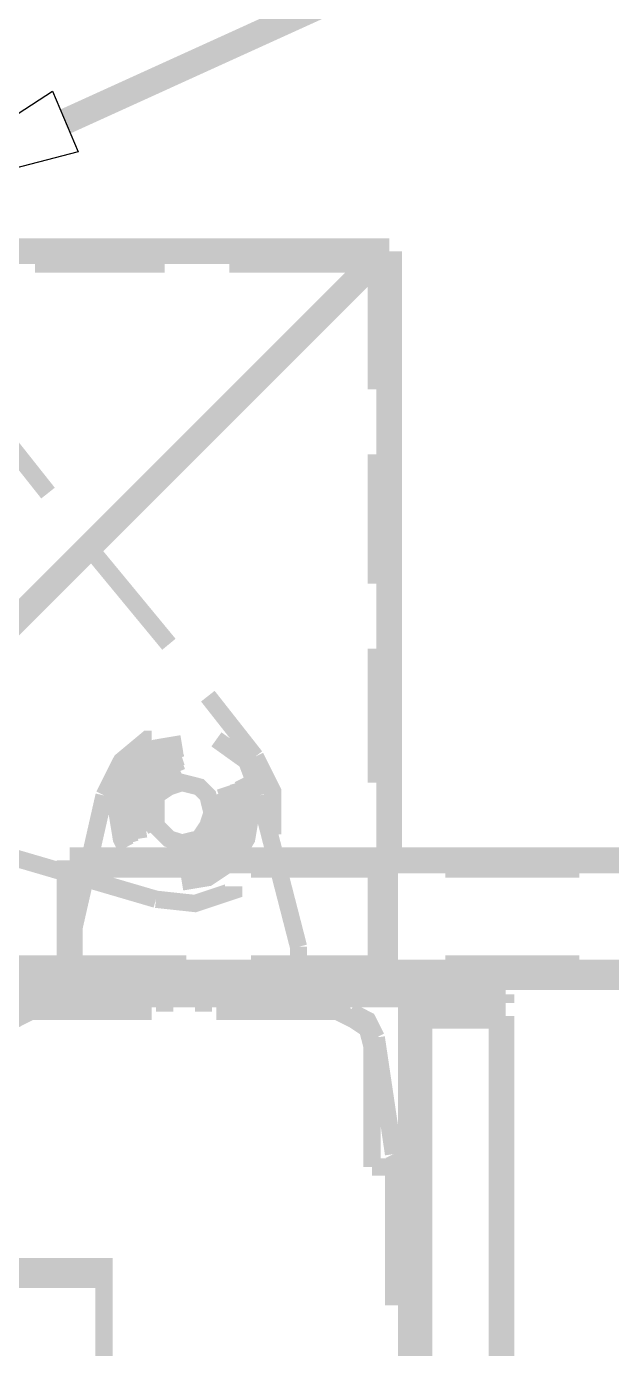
# Model space of a CAD drawing. Extents: x 0.1 to 11.6, y 0.3 to 16.2.
# Drawn here: x 8.277 to 8.502, y 8.522 to 9.032 of the extents above; entities that cross this region are included whole.
import ezdxf

# ---------------------------------------------------------------- set-up
doc = ezdxf.new("R2010")
doc.units = 0
doc.header["$MEASUREMENT"] = 0

msp = doc.modelspace()

# ---------------------------------------------------------------- linework, layer by layer
at = {"color": 0}
for points, const_width in [([(8.29167, 8.99501), (8.76833, 9.21164)], 0.01), ([(8.23833, 8.94499), (8.41667, 8.94499)], 0.01), ([(8.41667, 8.94499), (8.41499, 8.94499), (8.41499, 8.94336), (8.41336, 8.94168), (8.41168, 8.94), (8.41, 8.94), (8.40831, 8.93832), (8.40668, 8.93668), (8.405, 8.935)], 0.01), ([(8.405, 8.935), (8.40668, 8.93668), (8.40831, 8.93832), (8.41, 8.94), (8.41168, 8.94), (8.41336, 8.94168), (8.41499, 8.94336), (8.41499, 8.94499), (8.41667, 8.94499)], 0.01), ([(8.41667, 8.94499), (8.41667, 8.71001)], 0.01), ([(8.33003, 8.94), (8.28, 8.94)], 0.00667), ([(8.41168, 8.94), (8.35499, 8.94)], 0.00667), ([(8.41168, 8.89165), (8.41168, 8.94)], 0.00667), ([(8.405, 8.935), (8.26833, 8.79833)], 0.01), ([(8.285, 8.85167), (8.25331, 8.89165)], 0.00667), ([(8.41168, 8.81668), (8.41168, 8.86664)], 0.00667), ([(8.33165, 8.79335), (8.30003, 8.83165)], 0.00667), ([(8.41168, 8.74001), (8.41168, 8.79167)], 0.00667), ([(8.36501, 8.75), (8.34668, 8.77333)], 0.00667), ([(8.32497, 8.75667), (8.32335, 8.75667), (8.31332, 8.74832), (8.30664, 8.73503)], 0.00667), ([(8.33664, 8.75499), (8.32667, 8.75331), (8.31836, 8.74669), (8.31332, 8.73833), (8.31168, 8.72835), (8.31332, 8.71832), (8.315, 8.715)], 0.00667), ([(8.36664, 8.73503), (8.36165, 8.74832), (8.34999, 8.75667)], 0.00667), ([(8.33664, 8.75331), (8.32497, 8.75), (8.31668, 8.74001), (8.31332, 8.72835), (8.31668, 8.71669)], 0.00667), ([(8.33664, 8.75), (8.32667, 8.74669), (8.31836, 8.73833), (8.31668, 8.72835), (8.31836, 8.71832)], 0.00667), ([(8.37169, 8.72), (8.37169, 8.72331), (8.37169, 8.73665), (8.36501, 8.75)], 0.00667), ([(8.33664, 8.74832), (8.32835, 8.74501), (8.31999, 8.73833), (8.31836, 8.72835), (8.31999, 8.71832)], 0.00667), ([(8.33664, 8.74164), (8.33003, 8.74001), (8.32667, 8.73503), (8.32335, 8.72835), (8.32667, 8.72168)], 0.00667), ([(8.33664, 8.74333), (8.33003, 8.74001), (8.32497, 8.73503), (8.32335, 8.72835), (8.32497, 8.72168)], 0.00667), ([(8.33664, 8.70167), (8.34668, 8.70335), (8.35667, 8.71001), (8.36165, 8.71832), (8.36333, 8.72835), (8.36165, 8.73833), (8.36003, 8.74164)], 0.00667), ([(8.33664, 8.70503), (8.34999, 8.70833), (8.35835, 8.71669), (8.36165, 8.72835), (8.35835, 8.74001)], 0.00667), ([(8.33664, 8.70833), (8.34831, 8.71001), (8.35499, 8.71832), (8.35835, 8.72835), (8.35499, 8.73833)], 0.00667), ([(8.33664, 8.71001), (8.34668, 8.71164), (8.35335, 8.71832), (8.35667, 8.72835), (8.35335, 8.73833)], 0.00667), ([(8.30664, 8.73503), (8.29335, 8.67665)], 0.00667), ([(8.33664, 8.715), (8.345, 8.71669), (8.34999, 8.72168), (8.35167, 8.72835), (8.34999, 8.73503)], 0.00667), ([(8.33664, 8.715), (8.34332, 8.71669), (8.34831, 8.72168), (8.34999, 8.72835), (8.34831, 8.73503)], 0.00667), ([(8.38167, 8.67665), (8.36664, 8.73503)], 0.00667), ([(8.25836, 8.715), (8.32667, 8.69499)], 0.00667), ([(8.41168, 8.66835), (8.41168, 8.715)], 0.00667), ([(9.24164, 8.71001), (8.29335, 8.71001)], 0.01), ([(8.29335, 8.66667), (8.29335, 8.71001)], 0.01), ([(8.41667, 8.71001), (8.41667, 8.66835)], 0.00667), ([(8.33832, 8.70665), (8.29335, 8.70665)], 0.00667), ([(8.41336, 8.70665), (8.36333, 8.70665)], 0.00667), ([(8.49001, 8.70665), (8.43832, 8.70665)], 0.00667), ([(8.32667, 8.69499), (8.34169, 8.69336), (8.35667, 8.69835), (8.35667, 8.69997)], 0.00667), ([(8.38167, 8.66667), (8.38167, 8.67665)], 0.00667), ([(8.29335, 8.66835), (8.25836, 8.66835)], 0.01), ([(8.29335, 8.66667), (8.29335, 8.65831)], 0.01), ([(8.29335, 8.66667), (8.38167, 8.66667)], 0.01), ([(8.29335, 8.66997), (8.33832, 8.66997)], 0.00667), ([(8.34169, 8.66835), (8.29335, 8.66835)], 0.00667), ([(8.30003, 8.65831), (8.30003, 8.66835)], 0.00667), ([(8.36333, 8.66997), (8.41336, 8.66997)], 0.00667), ([(8.41667, 8.66835), (8.36664, 8.66835)], 0.00667), ([(8.37332, 8.66835), (8.37332, 8.65831)], 0.00667), ([(8.38167, 8.66667), (9.24164, 8.66667)], 0.01), ([(8.38167, 8.66667), (8.38167, 8.65831)], 0.01), ([(8.405, 8.65831), (8.405, 8.66835)], 0.00667), ([(8.41667, 8.65831), (8.41667, 8.66667)], 0.01), ([(8.41667, 8.66667), (8.41667, 8.66835)], 0.00667), ([(8.43832, 8.66997), (8.49001, 8.66997)], 0.00667), ([(8.45167, 8.66667), (8.45167, 8.66499)], 0.01), ([(8.45167, 8.66667), (8.54833, 8.66667)], 0.01), ([(8.285, 8.66667), (8.285, 8.65831)], 0.00667), ([(8.285, 8.66667), (8.29335, 8.66667)], 0.00667), ([(8.29833, 8.66667), (8.29833, 8.65831)], 0.00667), ([(8.30165, 8.66667), (8.30165, 8.65831)], 0.00667), ([(8.31168, 8.65831), (8.31168, 8.66667)], 0.00667), ([(8.315, 8.65831), (8.315, 8.66667)], 0.00667), ([(8.36003, 8.66667), (8.36003, 8.65831)], 0.00667), ([(8.36333, 8.66667), (8.36333, 8.65831)], 0.00667), ([(8.37332, 8.65831), (8.37332, 8.66667)], 0.00667), ([(8.37668, 8.65831), (8.37668, 8.66667)], 0.00667), ([(8.38997, 8.66667), (8.38997, 8.65831)], 0.00667), ([(8.45167, 8.66499), (8.54833, 8.66499)], 0.01), ([(8.42503, 8.65831), (8.25, 8.65831)], 0.01), ([(8.29335, 8.65831), (8.25836, 8.65831)], 0.01), ([(8.27832, 8.65831), (8.27832, 8.65169)], 0.00667), ([(8.28331, 8.65831), (8.28331, 8.65169)], 0.00667), ([(8.285, 8.65831), (8.28668, 8.65831)], 0.01), ([(8.29167, 8.65169), (8.29167, 8.65831)], 0.00667), ([(8.32497, 8.65831), (8.29335, 8.65831)], 0.00667), ([(8.30003, 8.65831), (8.30003, 8.65169)], 0.00667), ([(8.31332, 8.65169), (8.31332, 8.65831)], 0.00667), ([(8.33003, 8.65169), (8.33003, 8.65831)], 0.00667), ([(8.345, 8.65831), (8.345, 8.65169)], 0.00667), ([(8.38167, 8.65831), (8.34999, 8.65831)], 0.00667), ([(8.36165, 8.65831), (8.36165, 8.65169)], 0.00667), ([(8.37332, 8.65169), (8.37332, 8.65831)], 0.00667), ([(8.41667, 8.65831), (8.38167, 8.65831)], 0.01), ([(8.38336, 8.65831), (8.38336, 8.65169)], 0.00667), ([(8.38997, 8.65831), (8.39165, 8.65831)], 0.01), ([(8.39165, 8.65169), (8.39165, 8.65831)], 0.00667), ([(8.39665, 8.65169), (8.39665, 8.65831)], 0.00667), ([(8.46001, 8.65831), (8.42503, 8.65831)], 0.01), ([(8.42503, 8.65831), (8.42503, 8.62332)], 0.01), ([(8.42503, 7.93832), (8.42503, 8.65831)], 0.01), ([(8.46001, 8.655), (8.46001, 8.65831)], 0.01), ([(8.46001, 8.65831), (8.46001, 8.655)], 0.01), ([(8.46001, 8.65831), (8.46164, 8.65831)], 0.01), ([(8.27832, 8.65169), (8.27165, 8.64833), (8.26665, 8.64501), (8.26497, 8.63835)], 0.00667), ([(8.32497, 8.65169), (8.27333, 8.65169)], 0.00667), ([(8.40169, 8.65169), (8.34999, 8.65169)], 0.00667), ([(8.41, 8.63835), (8.40831, 8.64501), (8.40332, 8.64833), (8.39665, 8.65169)], 0.00667), ([(8.41168, 8.64165), (8.40831, 8.64833), (8.40169, 8.65169)], 0.00667), ([(8.41168, 8.64165), (8.40831, 8.64833), (8.40169, 8.65169)], 0.00667), ([(8.43332, 8.655), (8.43001, 8.655), (8.42833, 8.65332), (8.42833, 8.65001)], 0.01), ([(8.46001, 8.65001), (8.42833, 8.65001)], 0.01), ([(8.42833, 8.65001), (8.42833, 7.94835)], 0.01), ([(8.42833, 8.62332), (8.42833, 8.65001)], 0.01), ([(8.43332, 8.655), (8.46001, 8.655)], 0.01), ([(8.46001, 8.655), (8.46164, 8.655)], 0.01), ([(8.46001, 8.65001), (8.46001, 7.94835)], 0.01), ([(8.41835, 8.59668), (8.41168, 8.64165)], 0.00667), ([(8.41, 8.63835), (8.41, 8.59169)], 0.00667), ([(8.42503, 8.62332), (8.42833, 8.62332)], 0.01), ([(8.41835, 8.59668), (8.41997, 8.59332), (8.42333, 8.59332)], 0.00667), ([(8.41835, 8.59668), (8.41997, 8.59332), (8.42333, 8.59332)], 0.00667), ([(8.41, 8.59169), (8.41835, 8.59169)], 0.00667), ([(8.41835, 8.59169), (8.42503, 8.59169)], 0.00667), ([(8.41835, 8.59169), (8.41835, 8.53836)], 0.00667), ([(8.42333, 8.59332), (8.42503, 8.59332)], 0.00667), ([(8.26497, 8.55333), (8.30501, 8.55333)], 0.00667), ([(8.30664, 8.55165), (8.30664, 8.55333), (8.30501, 8.55333)], 0.00667), ([(8.30664, 8.55165), (8.30664, 8.54833)], 0.00667), ([(8.30664, 8.54833), (8.25499, 8.54833)], 0.00667), ([(8.30664, 8.51665), (8.30664, 8.54833)], 0.00667)]:
    msp.add_lwpolyline(points, dxfattribs=dict(at, const_width=const_width))
msp.add_lwpolyline([(8.29665, 8.98335), (8.22, 8.96332), (8.28668, 9.00667), (8.29665, 8.98335)], close=True, dxfattribs=at)
at = {"color": 0, "const_width": 0.00667}
msp.add_lwpolyline([(8.33664, 8.71669), (8.34332, 8.71832), (8.34668, 8.72331), (8.34831, 8.72835), (8.34668, 8.73503), (8.34332, 8.73833), (8.33664, 8.74001), (8.33165, 8.73833), (8.32667, 8.73503), (8.32667, 8.72835), (8.32667, 8.72331), (8.33165, 8.71832), (8.33664, 8.71669)], close=True, dxfattribs=at)

doc.saveas('drawing.dxf')
